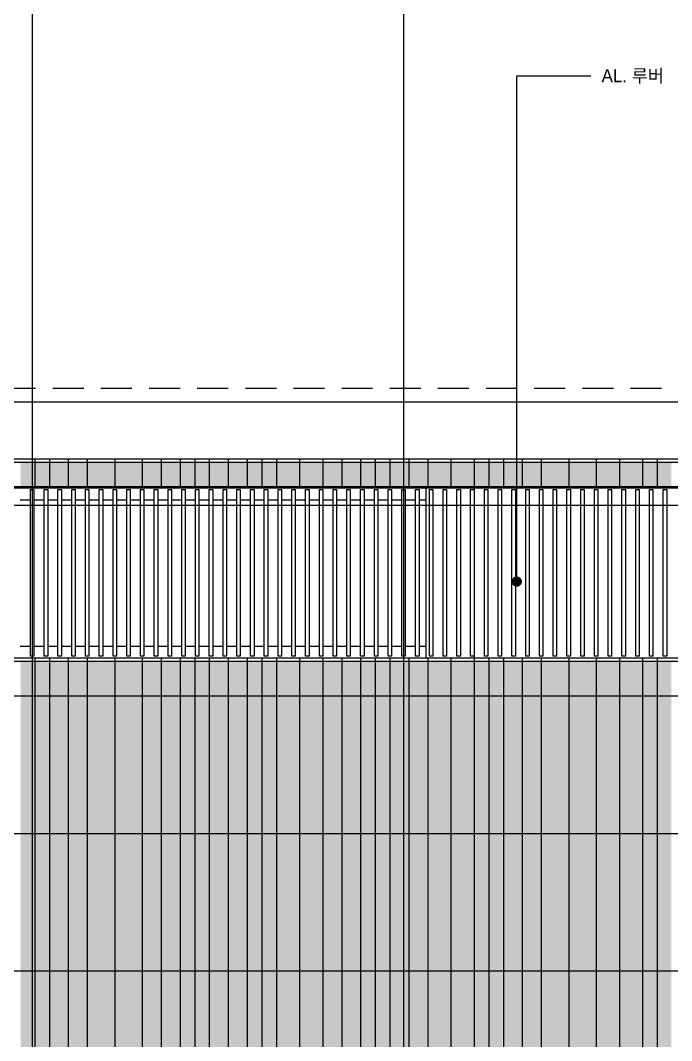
# Model space of a CAD drawing. Extents: x -43225 to 210250, y 0 to 148500.
# Drawn here: x 123153 to 142088, y 67949 to 97630 of the extents above; entities that cross this region are included whole.
import ezdxf
from ezdxf.enums import TextEntityAlignment as Align

# ---------------------------------------------------------------- set-up
doc = ezdxf.new("R2010")
doc.units = 0
doc.header["$LTSCALE"] = 500
doc.header["$MEASUREMENT"] = 0
doc.linetypes.add('HID', pattern=[2.8, 1.8, -1])
doc.layers.get('0').update_dxf_attribs({"linetype": 'CONTINUOUS'})
for name, color, linetype in [('A-CEN', 1, 'CONTINUOUS'), ('A-ELE-5', 5, 'CONTINUOUS'), ('A-ELE-7', 7, 'CONTINUOUS'), ('A-ELE-8', 8, 'CONTINUOUS'), ('A-HAT', 8, 'CONTINUOUS')]:
    doc.layers.add(name, color=color, linetype=linetype)
doc.layers.add('A-CEN-AXIS', color=1, linetype='CONTINUOUS', plot=False)
doc.layers.add('NOPLOT-TEXT', color=41, linetype='CONTINUOUS', plot=False)
doc.styles.add('Gdim', font='')
doc.styles.get('Gdim').set_extended_font_data('Dotum')

# ---------------------------------------------------------------- blocks, each defined once
blk = doc.blocks.new('A-CEN-SOUTH2')
at = {"layer": 'A-CEN'}
for p, q in [((14091919, -330738.1), (14091919, -438071.4)), ((14102719, -330738.1), (14102719, -438071.4))]:
    blk.add_line(p, q, dxfattribs=at)
at = {"layer": 'A-CEN-AXIS', "linetype": 'HID'}
blk.add_line((14047719, -371725.9, 0), (14135536.5, -371725.9, 0), dxfattribs=at)
at = {"layer": 'A-CEN-AXIS'}
for p, q in [((14047719, -372125.9, 0), (14135536.5, -372125.9, 0)), ((14047719, -375125.9, 0), (14135536.5, -375125.9, 0)), ((14047719, -380675.9, 0), (14135536.5, -380675.9, 0)), ((14047719, -388675.9, 0), (14135536.5, -388675.9, 0))]:
    blk.add_line(p, q, dxfattribs=at)
blk = doc.blocks.new('A$C9a1ebf59')
for p, q in [((25450, -350), (25750, -350)), ((25850, -350), (26150, -350)), ((26250, -350), (26550, -350)), ((26650, -350), (26950, -350)), ((27050, -350), (27350, -350)), ((27450, -350), (27750, -350)), ((27850, -350), (28150, -350)), ((28250, -350), (28550, -350)), ((28650, -350), (28950, -350)), ((29050, -350), (29350, -350)), ((29450, -350), (29750, -350)), ((29850, -350), (30150, -350)), ((30250, -350), (30550, -350)), ((30650, -350), (30950, -350)), ((31050, -350), (31350, -350)), ((31450, -350), (31750, -350)), ((31850, -350), (32150, -350)), ((32250, -350), (32550, -350)), ((32650, -350), (32950, -350)), ((33050, -350), (33350, -350)), ((33450, -350), (33750, -350)), ((33850, -350), (34150, -350)), ((34250, -350), (34550, -350)), ((34650, -350), (34950, -350)), ((35050, -350), (35350, -350)), ((35450, -350), (35750, -350)), ((35850, -350), (36150, -350)), ((36250, -350), (36550, -350)), ((36650, -350), (36950, -350)), ((37050, -350), (37250, -350)), ((25450, -4600), (25750, -4600)), ((25850, -4600), (26150, -4600)), ((26250, -4600), (26550, -4600)), ((26650, -4600), (26950, -4600)), ((27050, -4600), (27350, -4600)), ((27450, -4600), (27750, -4600)), ((27850, -4600), (28150, -4600)), ((28250, -4600), (28550, -4600)), ((28650, -4600), (28950, -4600)), ((29050, -4600), (29350, -4600)), ((29450, -4600), (29750, -4600)), ((29850, -4600), (30150, -4600)), ((30250, -4600), (30550, -4600)), ((30650, -4600), (30950, -4600)), ((31050, -4600), (31350, -4600)), ((31450, -4600), (31750, -4600)), ((31850, -4600), (32150, -4600)), ((32250, -4600), (32550, -4600)), ((32650, -4600), (32950, -4600)), ((33050, -4600), (33350, -4600)), ((33450, -4600), (33750, -4600)), ((33850, -4600), (34150, -4600)), ((34250, -4600), (34550, -4600)), ((34650, -4600), (34950, -4600)), ((35050, -4600), (35350, -4600)), ((35450, -4600), (35750, -4600)), ((35850, -4600), (36150, -4600)), ((36250, -4600), (36550, -4600)), ((36650, -4600), (36950, -4600)), ((37050, -4600), (37250, -4600))]:
    blk.add_line(p, q)

msp = doc.modelspace()

# ---------------------------------------------------------------- hatches: boundary and pattern name
at = {"layer": 'A-HAT'}
h = msp.add_hatch(color=256, dxfattribs=at)
h.dxf.hatch_style = 1
h.set_gradient(color1=(173, 173, 173), color2=(173, 173, 173), tint=1)
h.paths.add_polyline_path([(123160.3, 84068.9), (123570.3, 84068.9), (123570.3, 84778.9), (123160.3, 84778.9)])
h = msp.add_hatch(color=256, dxfattribs=at)
h.dxf.hatch_style = 1
h.set_gradient(color1=(214, 214, 214), color2=(214, 214, 214), rotation=180, tint=1)
h.paths.add_polyline_path([(123570.3, 84068.9), (123980.3, 84068.9), (123980.3, 84778.9), (123570.3, 84778.9)])
h = msp.add_hatch(color=256, dxfattribs=at)
h.dxf.hatch_style = 1
h.set_gradient(color1=(173, 173, 173), color2=(173, 173, 173), tint=1)
h.paths.add_polyline_path([(124010.3, 84068.9), (124545.3, 84068.9), (124545.3, 84778.9), (124010.3, 84778.9)])
h = msp.add_hatch(color=256, dxfattribs=at)
h.dxf.hatch_style = 1
h.set_gradient(color1=(214, 214, 214), color2=(214, 214, 214), rotation=180, tint=1)
h.paths.add_polyline_path([(124545.3, 84068.9), (125080.3, 84068.9), (125080.3, 84778.9), (124545.3, 84778.9)])
h = msp.add_hatch(color=256, dxfattribs=at)
h.dxf.hatch_style = 1
h.set_gradient(color1=(173, 173, 173), color2=(173, 173, 173), tint=1)
h.paths.add_polyline_path([(125110.3, 84068.9), (125895.3, 84068.9), (125895.3, 84778.9), (125110.3, 84778.9)])
h = msp.add_hatch(color=256, dxfattribs=at)
h.dxf.hatch_style = 1
h.set_gradient(color1=(214, 214, 214), color2=(214, 214, 214), rotation=180, tint=1)
h.paths.add_polyline_path([(125895.3, 84068.9), (126680.3, 84068.9), (126680.3, 84778.9), (125895.3, 84778.9)])
h = msp.add_hatch(color=256, dxfattribs=at)
h.dxf.hatch_style = 1
h.set_gradient(color1=(173, 173, 173), color2=(173, 173, 173), tint=1)
h.paths.add_polyline_path([(126710.3, 84068.9), (127245.3, 84068.9), (127245.3, 84778.9), (126710.3, 84778.9)])
h = msp.add_hatch(color=256, dxfattribs=at)
h.dxf.hatch_style = 1
h.set_gradient(color1=(214, 214, 214), color2=(214, 214, 214), rotation=180, tint=1)
h.paths.add_polyline_path([(127245.3, 84068.9), (127780.3, 84068.9), (127780.3, 84778.9), (127245.3, 84778.9)])
h = msp.add_hatch(color=256, dxfattribs=at)
h.dxf.hatch_style = 1
h.set_gradient(color1=(173, 173, 173), color2=(173, 173, 173), tint=1)
h.paths.add_polyline_path([(127810.3, 84068.9), (128220.3, 84068.9), (128220.3, 84778.9), (127810.3, 84778.9)])
h = msp.add_hatch(color=256, dxfattribs=at)
h.dxf.hatch_style = 1
h.set_gradient(color1=(214, 214, 214), color2=(214, 214, 214), rotation=180, tint=1)
h.paths.add_polyline_path([(128220.3, 84068.9), (128630.3, 84068.9), (128630.3, 84778.9), (128220.3, 84778.9)])
h = msp.add_hatch(color=256, dxfattribs=at)
h.dxf.hatch_style = 1
h.set_gradient(color1=(173, 173, 173), color2=(173, 173, 173), tint=1)
h.paths.add_polyline_path([(128660.3, 84068.9), (129195.3, 84068.9), (129195.3, 84778.9), (128660.3, 84778.9)])
h = msp.add_hatch(color=256, dxfattribs=at)
h.dxf.hatch_style = 1
h.set_gradient(color1=(214, 214, 214), color2=(214, 214, 214), rotation=180, tint=1)
h.paths.add_polyline_path([(129195.3, 84068.9), (129730.3, 84068.9), (129730.3, 84778.9), (129195.3, 84778.9)])
h = msp.add_hatch(color=256, dxfattribs=at)
h.dxf.hatch_style = 1
h.set_gradient(color1=(173, 173, 173), color2=(173, 173, 173), tint=1)
h.paths.add_polyline_path([(129760.3, 84068.9), (130170.3, 84068.9), (130170.3, 84778.9), (129760.3, 84778.9)])
h = msp.add_hatch(color=256, dxfattribs=at)
h.dxf.hatch_style = 1
h.set_gradient(color1=(214, 214, 214), color2=(214, 214, 214), rotation=180, tint=1)
h.paths.add_polyline_path([(130170.3, 84068.9), (130580.3, 84068.9), (130580.3, 84778.9), (130170.3, 84778.9)])
h = msp.add_hatch(color=256, dxfattribs=at)
h.dxf.hatch_style = 1
h.set_gradient(color1=(173, 173, 173), color2=(173, 173, 173), tint=1)
h.paths.add_polyline_path([(130610.3, 84068.9), (131270.3, 84068.9), (131270.3, 84778.9), (130610.3, 84778.9)])
h = msp.add_hatch(color=256, dxfattribs=at)
h.dxf.hatch_style = 1
h.set_gradient(color1=(214, 214, 214), color2=(214, 214, 214), rotation=180, tint=1)
h.paths.add_polyline_path([(131270.3, 84068.9), (131930.3, 84068.9), (131930.3, 84778.9), (131270.3, 84778.9)])
h = msp.add_hatch(color=256, dxfattribs=at)
h.dxf.hatch_style = 1
h.set_gradient(color1=(173, 173, 173), color2=(173, 173, 173), tint=1)
h.paths.add_polyline_path([(131960.3, 84068.9), (132495.3, 84068.9), (132495.3, 84778.9), (131960.3, 84778.9)])
h = msp.add_hatch(color=256, dxfattribs=at)
h.dxf.hatch_style = 1
h.set_gradient(color1=(214, 214, 214), color2=(214, 214, 214), rotation=180, tint=1)
h.paths.add_polyline_path([(132495.3, 84068.9), (133030.3, 84068.9), (133030.3, 84778.9), (132495.3, 84778.9)])
h = msp.add_hatch(color=256, dxfattribs=at)
h.dxf.hatch_style = 1
h.set_gradient(color1=(173, 173, 173), color2=(173, 173, 173), tint=1)
h.paths.add_polyline_path([(133060.3, 84068.9), (133470.3, 84068.9), (133470.3, 84778.9), (133060.3, 84778.9)])
h = msp.add_hatch(color=256, dxfattribs=at)
h.dxf.hatch_style = 1
h.set_gradient(color1=(214, 214, 214), color2=(214, 214, 214), rotation=180, tint=1)
h.paths.add_polyline_path([(133470.3, 84068.9), (133880.3, 84068.9), (133880.3, 84778.9), (133470.3, 84778.9)])
h = msp.add_hatch(color=256, dxfattribs=at)
h.dxf.hatch_style = 1
h.set_gradient(color1=(173, 173, 173), color2=(173, 173, 173), tint=1)
h.paths.add_polyline_path([(133910.3, 84068.9), (134445.3, 84068.9), (134445.3, 84778.9), (133910.3, 84778.9)])
h = msp.add_hatch(color=256, dxfattribs=at)
h.dxf.hatch_style = 1
h.set_gradient(color1=(214, 214, 214), color2=(214, 214, 214), rotation=180, tint=1)
h.paths.add_polyline_path([(134445.3, 84068.9), (134980.3, 84068.9), (134980.3, 84778.9), (134445.3, 84778.9)])
h = msp.add_hatch(color=256, dxfattribs=at)
h.dxf.hatch_style = 1
h.set_gradient(color1=(173, 173, 173), color2=(173, 173, 173), tint=1)
h.paths.add_polyline_path([(135010.3, 84068.9), (135670.3, 84068.9), (135670.3, 84778.9), (135010.3, 84778.9)])
h = msp.add_hatch(color=256, dxfattribs=at)
h.dxf.hatch_style = 1
h.set_gradient(color1=(214, 214, 214), color2=(214, 214, 214), rotation=180, tint=1)
h.paths.add_polyline_path([(135670.3, 84068.9), (136330.3, 84068.9), (136330.3, 84778.9), (135670.3, 84778.9)])
h = msp.add_hatch(color=256, dxfattribs=at)
h.dxf.hatch_style = 1
h.set_gradient(color1=(173, 173, 173), color2=(173, 173, 173), tint=1)
h.paths.add_polyline_path([(136360.3, 84068.9), (136770.3, 84068.9), (136770.3, 84778.9), (136360.3, 84778.9)])
h = msp.add_hatch(color=256, dxfattribs=at)
h.dxf.hatch_style = 1
h.set_gradient(color1=(214, 214, 214), color2=(214, 214, 214), rotation=180, tint=1)
h.paths.add_polyline_path([(136770.3, 84068.9), (137180.3, 84068.9), (137180.3, 84778.9), (136770.3, 84778.9)])
h = msp.add_hatch(color=256, dxfattribs=at)
h.dxf.hatch_style = 1
h.set_gradient(color1=(173, 173, 173), color2=(173, 173, 173), tint=1)
h.paths.add_polyline_path([(137210.3, 84068.9), (137745.3, 84068.9), (137745.3, 84778.9), (137210.3, 84778.9)])
h = msp.add_hatch(color=256, dxfattribs=at)
h.dxf.hatch_style = 1
h.set_gradient(color1=(214, 214, 214), color2=(214, 214, 214), rotation=180, tint=1)
h.paths.add_polyline_path([(137745.3, 84068.9), (138280.3, 84068.9), (138280.3, 84778.9), (137745.3, 84778.9)])
h = msp.add_hatch(color=256, dxfattribs=at)
h.dxf.hatch_style = 1
h.set_gradient(color1=(173, 173, 173), color2=(173, 173, 173), tint=1)
h.paths.add_polyline_path([(138310.3, 84068.9), (139095.3, 84068.9), (139095.3, 84778.9), (138310.3, 84778.9)])
h = msp.add_hatch(color=256, dxfattribs=at)
h.dxf.hatch_style = 1
h.set_gradient(color1=(214, 214, 214), color2=(214, 214, 214), rotation=180, tint=1)
h.paths.add_polyline_path([(139095.3, 84068.9), (139880.3, 84068.9), (139880.3, 84778.9), (139095.3, 84778.9)])
h = msp.add_hatch(color=256, dxfattribs=at)
h.dxf.hatch_style = 1
h.set_gradient(color1=(173, 173, 173), color2=(173, 173, 173), tint=1)
h.paths.add_polyline_path([(139910.3, 84068.9), (140570.3, 84068.9), (140570.3, 84778.9), (139910.3, 84778.9)])
h = msp.add_hatch(color=256, dxfattribs=at)
h.dxf.hatch_style = 1
h.set_gradient(color1=(214, 214, 214), color2=(214, 214, 214), rotation=180, tint=1)
h.paths.add_polyline_path([(140570.3, 84068.9), (141230.3, 84068.9), (141230.3, 84778.9), (140570.3, 84778.9)])
h = msp.add_hatch(color=256, dxfattribs=at)
h.dxf.hatch_style = 1
h.set_gradient(color1=(173, 173, 173), color2=(173, 173, 173), tint=1)
h.paths.add_polyline_path([(141260.3, 84068.9), (141670.3, 84068.9), (141670.3, 84778.9), (141260.3, 84778.9)])
h = msp.add_hatch(color=256, dxfattribs=at)
h.dxf.hatch_style = 1
h.set_gradient(color1=(214, 214, 214), color2=(214, 214, 214), rotation=180, tint=1)
h.paths.add_polyline_path([(141670.3, 84068.9), (142080.3, 84068.9), (142080.3, 84778.9), (141670.3, 84778.9)])
h = msp.add_hatch(color=256, dxfattribs=at)
h.dxf.hatch_style = 1
h.set_gradient(color1=(173, 173, 173), color2=(173, 173, 173), tint=1)
h.paths.add_polyline_path([(123160.3, 54298.9), (123570.3, 54298.9), (123570.3, 78978.9), (123160.3, 78978.9)])
h = msp.add_hatch(color=256, dxfattribs=at)
h.dxf.hatch_style = 1
h.set_gradient(color1=(214, 214, 214), color2=(214, 214, 214), rotation=180, tint=1)
h.paths.add_polyline_path([(123570.3, 54298.9), (123980.3, 54298.9), (123980.3, 78978.9), (123570.3, 78978.9)])
h = msp.add_hatch(color=256, dxfattribs=at)
h.dxf.hatch_style = 1
h.set_gradient(color1=(173, 173, 173), color2=(173, 173, 173), tint=1)
h.paths.add_polyline_path([(124010.3, 54298.9), (124545.3, 54298.9), (124545.3, 78978.9), (124010.3, 78978.9)])
h = msp.add_hatch(color=256, dxfattribs=at)
h.dxf.hatch_style = 1
h.set_gradient(color1=(214, 214, 214), color2=(214, 214, 214), rotation=180, tint=1)
h.paths.add_polyline_path([(124545.3, 54298.9), (125080.3, 54298.9), (125080.3, 78978.9), (124545.3, 78978.9)])
h = msp.add_hatch(color=256, dxfattribs=at)
h.dxf.hatch_style = 1
h.set_gradient(color1=(173, 173, 173), color2=(173, 173, 173), tint=1)
h.paths.add_polyline_path([(125110.3, 54298.9), (125895.3, 54298.9), (125895.3, 78978.9), (125110.3, 78978.9)])
h = msp.add_hatch(color=256, dxfattribs=at)
h.dxf.hatch_style = 1
h.set_gradient(color1=(214, 214, 214), color2=(214, 214, 214), rotation=180, tint=1)
h.paths.add_polyline_path([(125895.3, 54298.9), (126680.3, 54298.9), (126680.3, 78978.9), (125895.3, 78978.9)])
h = msp.add_hatch(color=256, dxfattribs=at)
h.dxf.hatch_style = 1
h.set_gradient(color1=(173, 173, 173), color2=(173, 173, 173), tint=1)
h.paths.add_polyline_path([(126710.3, 54298.9), (127245.3, 54298.9), (127245.3, 78978.9), (126710.3, 78978.9)])
h = msp.add_hatch(color=256, dxfattribs=at)
h.dxf.hatch_style = 1
h.set_gradient(color1=(214, 214, 214), color2=(214, 214, 214), rotation=180, tint=1)
h.paths.add_polyline_path([(127245.3, 54298.9), (127780.3, 54298.9), (127780.3, 78978.9), (127245.3, 78978.9)])
h = msp.add_hatch(color=256, dxfattribs=at)
h.dxf.hatch_style = 1
h.set_gradient(color1=(173, 173, 173), color2=(173, 173, 173), tint=1)
h.paths.add_polyline_path([(127810.3, 54298.9), (128220.3, 54298.9), (128220.3, 78978.9), (127810.3, 78978.9)])
h = msp.add_hatch(color=256, dxfattribs=at)
h.dxf.hatch_style = 1
h.set_gradient(color1=(214, 214, 214), color2=(214, 214, 214), rotation=180, tint=1)
h.paths.add_polyline_path([(128220.3, 54298.9), (128630.3, 54298.9), (128630.3, 78978.9), (128220.3, 78978.9)])
h = msp.add_hatch(color=256, dxfattribs=at)
h.dxf.hatch_style = 1
h.set_gradient(color1=(173, 173, 173), color2=(173, 173, 173), tint=1)
h.paths.add_polyline_path([(128660.3, 54298.9), (129195.3, 54298.9), (129195.3, 78978.9), (128660.3, 78978.9)])
h = msp.add_hatch(color=256, dxfattribs=at)
h.dxf.hatch_style = 1
h.set_gradient(color1=(214, 214, 214), color2=(214, 214, 214), rotation=180, tint=1)
h.paths.add_polyline_path([(129195.3, 54298.9), (129730.3, 54298.9), (129730.3, 78978.9), (129195.3, 78978.9)])
h = msp.add_hatch(color=256, dxfattribs=at)
h.dxf.hatch_style = 1
h.set_gradient(color1=(173, 173, 173), color2=(173, 173, 173), tint=1)
h.paths.add_polyline_path([(129760.3, 54298.9), (130170.3, 54298.9), (130170.3, 78978.9), (129760.3, 78978.9)])
h = msp.add_hatch(color=256, dxfattribs=at)
h.dxf.hatch_style = 1
h.set_gradient(color1=(214, 214, 214), color2=(214, 214, 214), rotation=180, tint=1)
h.paths.add_polyline_path([(130170.3, 54298.9), (130580.3, 54298.9), (130580.3, 78978.9), (130170.3, 78978.9)])
h = msp.add_hatch(color=256, dxfattribs=at)
h.dxf.hatch_style = 1
h.set_gradient(color1=(173, 173, 173), color2=(173, 173, 173), tint=1)
h.paths.add_polyline_path([(130610.3, 54298.9), (131270.3, 54298.9), (131270.3, 78978.9), (130610.3, 78978.9)])
h = msp.add_hatch(color=256, dxfattribs=at)
h.dxf.hatch_style = 1
h.set_gradient(color1=(214, 214, 214), color2=(214, 214, 214), rotation=180, tint=1)
h.paths.add_polyline_path([(131270.3, 54298.9), (131930.3, 54298.9), (131930.3, 78978.9), (131270.3, 78978.9)])
h = msp.add_hatch(color=256, dxfattribs=at)
h.dxf.hatch_style = 1
h.set_gradient(color1=(173, 173, 173), color2=(173, 173, 173), tint=1)
h.paths.add_polyline_path([(131960.3, 54298.9), (132495.3, 54298.9), (132495.3, 78978.9), (131960.3, 78978.9)])
h = msp.add_hatch(color=256, dxfattribs=at)
h.dxf.hatch_style = 1
h.set_gradient(color1=(214, 214, 214), color2=(214, 214, 214), rotation=180, tint=1)
h.paths.add_polyline_path([(132495.3, 54298.9), (133030.3, 54298.9), (133030.3, 78978.9), (132495.3, 78978.9)])
h = msp.add_hatch(color=256, dxfattribs=at)
h.dxf.hatch_style = 1
h.set_gradient(color1=(173, 173, 173), color2=(173, 173, 173), tint=1)
h.paths.add_polyline_path([(133060.3, 54298.9), (133470.3, 54298.9), (133470.3, 78978.9), (133060.3, 78978.9)])
h = msp.add_hatch(color=256, dxfattribs=at)
h.dxf.hatch_style = 1
h.set_gradient(color1=(214, 214, 214), color2=(214, 214, 214), rotation=180, tint=1)
h.paths.add_polyline_path([(133470.3, 54298.9), (133880.3, 54298.9), (133880.3, 78978.9), (133470.3, 78978.9)])
h = msp.add_hatch(color=256, dxfattribs=at)
h.dxf.hatch_style = 1
h.set_gradient(color1=(173, 173, 173), color2=(173, 173, 173), tint=1)
h.paths.add_polyline_path([(133910.3, 54298.9), (134445.3, 54298.9), (134445.3, 78978.9), (133910.3, 78978.9)])
h = msp.add_hatch(color=256, dxfattribs=at)
h.dxf.hatch_style = 1
h.set_gradient(color1=(214, 214, 214), color2=(214, 214, 214), rotation=180, tint=1)
h.paths.add_polyline_path([(134445.3, 54298.9), (134980.3, 54298.9), (134980.3, 78978.9), (134445.3, 78978.9)])
h = msp.add_hatch(color=256, dxfattribs=at)
h.dxf.hatch_style = 1
h.set_gradient(color1=(173, 173, 173), color2=(173, 173, 173), tint=1)
h.paths.add_polyline_path([(135010.3, 54298.9), (135670.3, 54298.9), (135670.3, 78978.9), (135010.3, 78978.9)])
h = msp.add_hatch(color=256, dxfattribs=at)
h.dxf.hatch_style = 1
h.set_gradient(color1=(214, 214, 214), color2=(214, 214, 214), rotation=180, tint=1)
h.paths.add_polyline_path([(135670.3, 54298.9), (136330.3, 54298.9), (136330.3, 78978.9), (135670.3, 78978.9)])
h = msp.add_hatch(color=256, dxfattribs=at)
h.dxf.hatch_style = 1
h.set_gradient(color1=(173, 173, 173), color2=(173, 173, 173), tint=1)
h.paths.add_polyline_path([(136360.3, 54298.9), (136770.3, 54298.9), (136770.3, 78978.9), (136360.3, 78978.9)])
h = msp.add_hatch(color=256, dxfattribs=at)
h.dxf.hatch_style = 1
h.set_gradient(color1=(214, 214, 214), color2=(214, 214, 214), rotation=180, tint=1)
h.paths.add_polyline_path([(136770.3, 54298.9), (137180.3, 54298.9), (137180.3, 78978.9), (136770.3, 78978.9)])
h = msp.add_hatch(color=256, dxfattribs=at)
h.dxf.hatch_style = 1
h.set_gradient(color1=(173, 173, 173), color2=(173, 173, 173), tint=1)
h.paths.add_polyline_path([(137210.3, 54298.9), (137745.3, 54298.9), (137745.3, 78978.9), (137210.3, 78978.9)])
h = msp.add_hatch(color=256, dxfattribs=at)
h.dxf.hatch_style = 1
h.set_gradient(color1=(214, 214, 214), color2=(214, 214, 214), rotation=180, tint=1)
h.paths.add_polyline_path([(137745.3, 54298.9), (138280.3, 54298.9), (138280.3, 78978.9), (137745.3, 78978.9)])
h = msp.add_hatch(color=256, dxfattribs=at)
h.dxf.hatch_style = 1
h.set_gradient(color1=(173, 173, 173), color2=(173, 173, 173), tint=1)
h.paths.add_polyline_path([(138310.3, 54298.9), (139095.3, 54298.9), (139095.3, 78978.9), (138310.3, 78978.9)])
h = msp.add_hatch(color=256, dxfattribs=at)
h.dxf.hatch_style = 1
h.set_gradient(color1=(214, 214, 214), color2=(214, 214, 214), rotation=180, tint=1)
h.paths.add_polyline_path([(139095.3, 54298.9), (139880.3, 54298.9), (139880.3, 78978.9), (139095.3, 78978.9)])
h = msp.add_hatch(color=256, dxfattribs=at)
h.dxf.hatch_style = 1
h.set_gradient(color1=(173, 173, 173), color2=(173, 173, 173), tint=1)
h.paths.add_polyline_path([(139910.3, 54298.9), (140570.3, 54298.9), (140570.3, 78978.9), (139910.3, 78978.9)])
h = msp.add_hatch(color=256, dxfattribs=at)
h.dxf.hatch_style = 1
h.set_gradient(color1=(214, 214, 214), color2=(214, 214, 214), rotation=180, tint=1)
h.paths.add_polyline_path([(140570.3, 54298.9), (141230.3, 54298.9), (141230.3, 78978.9), (140570.3, 78978.9)])
h = msp.add_hatch(color=256, dxfattribs=at)
h.dxf.hatch_style = 1
h.set_gradient(color1=(173, 173, 173), color2=(173, 173, 173), tint=1)
h.paths.add_polyline_path([(141260.3, 54298.9), (141670.3, 54298.9), (141670.3, 78978.9), (141260.3, 78978.9)])
h = msp.add_hatch(color=256, dxfattribs=at)
h.dxf.hatch_style = 1
h.set_gradient(color1=(214, 214, 214), color2=(214, 214, 214), rotation=180, tint=1)
h.paths.add_polyline_path([(141670.3, 54298.9), (142080.3, 54298.9), (142080.3, 78978.9), (141670.3, 78978.9)])

# ---------------------------------------------------------------- linework, layer by layer
at = {"layer": 'A-ELE-5'}
for p, q in [((80445.3, 84878.9), (166545.3, 84878.9)), ((80445.3, 84778.9), (166545.3, 84778.9)), ((88345.3, 84068.9), (158645.3, 84068.9)), ((88345.3, 84028.9), (158645.3, 84028.9)), ((158645.3, 79078.9), (88345.3, 79078.9)), ((158645.3, 78978.9), (88345.3, 78978.9))]:
    msp.add_line(p, q, dxfattribs=at)
at = {"layer": 'A-ELE-7'}
for p, q in [((123570.3, 84878.9), (123570.3, 84028.9)), ((124545.3, 84878.9), (124545.3, 84028.9)), ((125895.3, 84878.9), (125895.3, 84028.9)), ((127245.3, 84878.9), (127245.3, 84028.9)), ((128220.3, 84878.9), (128220.3, 84028.9)), ((129195.3, 84878.9), (129195.3, 84028.9)), ((130170.3, 84878.9), (130170.3, 84028.9)), ((131270.3, 84878.9), (131270.3, 84028.9)), ((132495.3, 84878.9), (132495.3, 84028.9)), ((133470.3, 84878.9), (133470.3, 84028.9)), ((134445.3, 84878.9), (134445.3, 84028.9)), ((135670.3, 84878.9), (135670.3, 84028.9)), ((136770.3, 84878.9), (136770.3, 84028.9)), ((137745.3, 84878.9), (137745.3, 84028.9)), ((139095.3, 84878.9), (139095.3, 84028.9)), ((140570.3, 84878.9), (140570.3, 84028.9)), ((141670.3, 84878.9), (141670.3, 84028.9)), ((123570.3, 79078.9), (123570.3, 54258.9)), ((124545.3, 79078.9), (124545.3, 54258.9)), ((125895.3, 79078.9), (125895.3, 54258.9)), ((127245.3, 79078.9), (127245.3, 54258.9)), ((128220.3, 79078.9), (128220.3, 54258.9)), ((129195.3, 79078.9), (129195.3, 54258.9)), ((130170.3, 79078.9), (130170.3, 54258.9)), ((131270.3, 79078.9), (131270.3, 54258.9)), ((132495.3, 79078.9), (132495.3, 54258.9)), ((133470.3, 79078.9), (133470.3, 54258.9)), ((134445.3, 79078.9), (134445.3, 54258.9)), ((135670.3, 79078.9), (135670.3, 54258.9)), ((136770.3, 79078.9), (136770.3, 54258.9)), ((137745.3, 79078.9), (137745.3, 54258.9)), ((139095.3, 79078.9), (139095.3, 54258.9)), ((140570.3, 79078.9), (140570.3, 54258.9)), ((141670.3, 79078.9), (141670.3, 54258.9))]:
    msp.add_line(p, q, dxfattribs=at)
at = {"layer": 'A-ELE-8'}
for p, q in [((123995.3, 84878.9), (123995.3, 84028.9)), ((125095.3, 84878.9), (125095.3, 84028.9)), ((126695.3, 84878.9), (126695.3, 84028.9)), ((127795.3, 84878.9), (127795.3, 84028.9)), ((128645.3, 84878.9), (128645.3, 84028.9)), ((129745.3, 84878.9), (129745.3, 84028.9)), ((130595.3, 84878.9), (130595.3, 84028.9)), ((131945.3, 84878.9), (131945.3, 84028.9)), ((133045.3, 84878.9), (133045.3, 84028.9)), ((133895.3, 84878.9), (133895.3, 84028.9)), ((134995.3, 84878.9), (134995.3, 84028.9)), ((136345.3, 84878.9), (136345.3, 54258.9)), ((137195.3, 84878.9), (137195.3, 84028.9)), ((138295.3, 84878.9), (138295.3, 84028.9)), ((139895.3, 84878.9), (139895.3, 84028.9)), ((141245.3, 84878.9), (141245.3, 84028.9)), ((123995.3, 79078.9), (123995.3, 54258.9)), ((125095.3, 79078.9), (125095.3, 54258.9)), ((126695.3, 79078.9), (126695.3, 54258.9)), ((127795.3, 79078.9), (127795.3, 54258.9)), ((128645.3, 79078.9), (128645.3, 54258.9)), ((129745.3, 79078.9), (129745.3, 54258.9)), ((130595.3, 79078.9), (130595.3, 54258.9)), ((131945.3, 79078.9), (131945.3, 54258.9)), ((133045.3, 79078.9), (133045.3, 54258.9)), ((133895.3, 79078.9), (133895.3, 54258.9)), ((134995.3, 79078.9), (134995.3, 54258.9)), ((137195.3, 79078.9), (137195.3, 54258.9)), ((138295.3, 79078.9), (138295.3, 54258.9)), ((139895.3, 79078.9), (139895.3, 54258.9)), ((141245.3, 79078.9), (141245.3, 54258.9)), ((80445.3, 77978.9), (166545.3, 77978.9)), ((80445.3, 73978.9), (166545.3, 73978.9)), ((80445.3, 69978.9), (166545.3, 69978.9))]:
    msp.add_line(p, q, dxfattribs=at)
at = {"layer": 'A-ELE-8', "color": 9}
msp.add_line((134945.3, 84028.9), (134945.3, 79078.9), dxfattribs=at)
at = {"layer": 'A-ELE-8'}
for points in [[(123445.3, 83978.9), (123545.3, 83978.9), (123545.3, 79128.9), (123445.3, 79128.9)], [(123845.3, 83978.9), (123945.3, 83978.9), (123945.3, 79128.9), (123845.3, 79128.9)], [(124245.3, 83978.9), (124345.3, 83978.9), (124345.3, 79128.9), (124245.3, 79128.9)], [(124645.3, 83978.9), (124745.3, 83978.9), (124745.3, 79128.9), (124645.3, 79128.9)], [(125045.3, 83978.9), (125145.3, 83978.9), (125145.3, 79128.9), (125045.3, 79128.9)], [(125445.3, 83978.9), (125545.3, 83978.9), (125545.3, 79128.9), (125445.3, 79128.9)], [(125845.3, 83978.9), (125945.3, 83978.9), (125945.3, 79128.9), (125845.3, 79128.9)], [(126245.3, 83978.9), (126345.3, 83978.9), (126345.3, 79128.9), (126245.3, 79128.9)], [(126645.3, 83978.9), (126745.3, 83978.9), (126745.3, 79128.9), (126645.3, 79128.9)], [(127045.3, 83978.9), (127145.3, 83978.9), (127145.3, 79128.9), (127045.3, 79128.9)], [(127445.3, 83978.9), (127545.3, 83978.9), (127545.3, 79128.9), (127445.3, 79128.9)], [(127845.3, 83978.9), (127945.3, 83978.9), (127945.3, 79128.9), (127845.3, 79128.9)], [(128245.3, 83978.9), (128345.3, 83978.9), (128345.3, 79128.9), (128245.3, 79128.9)], [(128645.3, 83978.9), (128745.3, 83978.9), (128745.3, 79128.9), (128645.3, 79128.9)], [(129045.3, 83978.9), (129145.3, 83978.9), (129145.3, 79128.9), (129045.3, 79128.9)], [(129445.3, 83978.9), (129545.3, 83978.9), (129545.3, 79128.9), (129445.3, 79128.9)], [(129845.3, 83978.9), (129945.3, 83978.9), (129945.3, 79128.9), (129845.3, 79128.9)], [(130245.3, 83978.9), (130345.3, 83978.9), (130345.3, 79128.9), (130245.3, 79128.9)], [(130645.3, 83978.9), (130745.3, 83978.9), (130745.3, 79128.9), (130645.3, 79128.9)], [(131045.3, 83978.9), (131145.3, 83978.9), (131145.3, 79128.9), (131045.3, 79128.9)], [(131445.3, 83978.9), (131545.3, 83978.9), (131545.3, 79128.9), (131445.3, 79128.9)], [(131845.3, 83978.9), (131945.3, 83978.9), (131945.3, 79128.9), (131845.3, 79128.9)], [(132245.3, 83978.9), (132345.3, 83978.9), (132345.3, 79128.9), (132245.3, 79128.9)], [(132645.3, 83978.9), (132745.3, 83978.9), (132745.3, 79128.9), (132645.3, 79128.9)], [(133045.3, 83978.9), (133145.3, 83978.9), (133145.3, 79128.9), (133045.3, 79128.9)], [(133445.3, 83978.9), (133545.3, 83978.9), (133545.3, 79128.9), (133445.3, 79128.9)], [(133845.3, 83978.9), (133945.3, 83978.9), (133945.3, 79128.9), (133845.3, 79128.9)], [(134245.3, 83978.9), (134345.3, 83978.9), (134345.3, 79128.9), (134245.3, 79128.9)], [(134645.3, 83978.9), (134745.3, 83978.9), (134745.3, 79128.9), (134645.3, 79128.9)], [(135045.3, 83978.9), (135145.3, 83978.9), (135145.3, 79128.9), (135045.3, 79128.9)], [(135445.3, 83978.9), (135545.3, 83978.9), (135545.3, 79128.9), (135445.3, 79128.9)], [(135845.3, 83978.9), (135945.3, 83978.9), (135945.3, 79128.9), (135845.3, 79128.9)], [(136245.3, 83978.9), (136345.3, 83978.9), (136345.3, 79128.9), (136245.3, 79128.9)], [(136645.3, 83978.9), (136745.3, 83978.9), (136745.3, 79128.9), (136645.3, 79128.9)], [(137045.3, 83978.9), (137145.3, 83978.9), (137145.3, 79128.9), (137045.3, 79128.9)], [(137445.3, 83978.9), (137545.3, 83978.9), (137545.3, 79128.9), (137445.3, 79128.9)], [(137845.3, 83978.9), (137945.3, 83978.9), (137945.3, 79128.9), (137845.3, 79128.9)], [(138245.3, 83978.9), (138345.3, 83978.9), (138345.3, 79128.9), (138245.3, 79128.9)], [(138645.3, 83978.9), (138745.3, 83978.9), (138745.3, 79128.9), (138645.3, 79128.9)], [(139045.3, 83978.9), (139145.3, 83978.9), (139145.3, 79128.9), (139045.3, 79128.9)], [(139445.3, 83978.9), (139545.3, 83978.9), (139545.3, 79128.9), (139445.3, 79128.9)], [(139845.3, 83978.9), (139945.3, 83978.9), (139945.3, 79128.9), (139845.3, 79128.9)], [(140245.3, 83978.9), (140345.3, 83978.9), (140345.3, 79128.9), (140245.3, 79128.9)], [(140645.3, 83978.9), (140745.3, 83978.9), (140745.3, 79128.9), (140645.3, 79128.9)], [(141045.3, 83978.9), (141145.3, 83978.9), (141145.3, 79128.9), (141045.3, 79128.9)], [(141445.3, 83978.9), (141545.3, 83978.9), (141545.3, 79128.9), (141445.3, 79128.9)], [(141845.3, 83978.9), (141945.3, 83978.9), (141945.3, 79128.9), (141845.3, 79128.9)]]:
    msp.add_lwpolyline(points, close=True, dxfattribs=at)
at = {"layer": 'NOPLOT-TEXT', "linetype": 'Continuous'}
msp.add_lwpolyline([(137586, 81378.9), (137586, 96017.6), (139740.4, 96017.6)], dxfattribs=at)
at = {"layer": 'NOPLOT-TEXT', "linetype": 'Continuous', "const_width": 150}
msp.add_lwpolyline([(137511, 81303.9, 1), (137661, 81303.9, 1)], format="xyb", close=True, dxfattribs=at)

# ---------------------------------------------------------------- block references
at = {"layer": 'A-CEN'}
msp.add_blockref('A-CEN-SOUTH2', (-13968423.8, 458654.8), dxfattribs=at)
at = {"layer": 'A-ELE-8'}
msp.add_blockref('A$C9a1ebf59', (97695.3, 84028.9), dxfattribs=at)

# ---------------------------------------------------------------- texts
at = {"layer": 'NOPLOT-TEXT', "linetype": 'Continuous', "style": 'Gdim'}
msp.add_text('AL. 루버', height=375, rotation=360, dxfattribs=at).set_placement((140053.8, 96020.2), align=Align.MIDDLE_LEFT)

doc.saveas('drawing.dxf')
